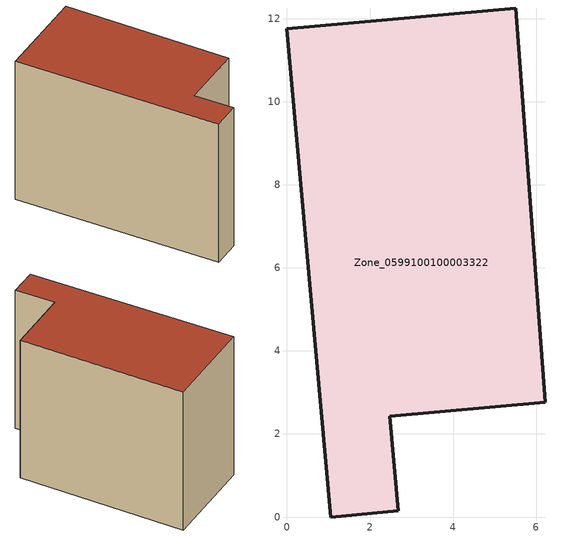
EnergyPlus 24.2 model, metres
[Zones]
Zone_0599100100003322
 floor ground (C_G): 0,11.76 5.51,12.26 6.21,2.77 2.47,2.43 2.68,0.14 1.06,0 z0
 wall outside (C_F): 5.51,12.26 0,11.76 1.06,0 2.68,0.14 2.47,2.43 6.21,2.77 5.51,12.26 z0:8.66
 roof outside (C_R): 0,11.76 1.06,0 2.68,0.14 2.47,2.43 6.21,2.77 5.51,12.26 z8.66
[BUILDING]
Pand.0599100100003322: North Axis=0; Terrain=City; Loads Convergence Tolerance Value=0.04; Temperature Convergence Tolerance Value=0.4; Solar Distribution=FullExterior; Maximum Number of Warmup Days=25; Minimum Number of Warmup Days=1
[Site:Location]
Rotterdam.The.Hague.AP_ZH_NLD Design_Conditions: Latitude=51.96; Longitude=4.45; Time Zone=1; Elevation=-4.5
[SITE:GROUNDTEMPERATURE:BUILDINGSURFACE]
18, 18, 18, 18, 18, 18, 18, 18, 18, 18, 18, 18
[MATERIAL] Thermal Absorptance=0.9; Solar Absorptance=0.7; Visible Absorptance=0.7
Name | Roughness | Thickness | Conductivity | Density | Specific Heat
G.TI.2006-2014 | MediumSmooth | 0.15 | 0.06 | 540 | 1210
F.TI.2006-2014 | Rough | 0.3 | 0.12 | 1920 | 840
R.TI.2006-2014 | MediumRough | 0.2 | 0.08 | 1500 | 1000
[CONSTRUCTION]
C_G: G.TI.2006-2014
C_F: F.TI.2006-2014
C_R: R.TI.2006-2014
[ZONE]
Zone_0599100100003322: Type=1; Multiplier=1; Ceiling Height=Autocalculate; Volume=Autocalculate; Floor Area=autocalculate; Part of Total Floor Area=Yes
[ZONEINFILTRATION:DESIGNFLOWRATE]
Infil_Zone_0599100100003322: Zone or ZoneList or Space or SpaceList=Zone_0599100100003322; Schedule=AlwaysOn; Design Flow Rate Calculation Method=Flow/Area; Flow Rate per Floor Area=0.0015; Constant Term Coefficient=1; Temperature Term Coefficient=0; Velocity Term Coefficient=0; Velocity Squared Term Coefficient=0
[HVACTEMPLATE:ZONE:IDEALLOADSAIRSYSTEM]
Zone_0599100100003322: Maximum Heating Supply Air Temperature=50; Minimum Cooling Supply Air Temperature=13; Maximum Heating Supply Air Humidity Ratio=0.0156; Minimum Cooling Supply Air Humidity Ratio=0.0077; Heating Limit=NoLimit; Cooling Limit=NoLimit; Dehumidification Control Type=ConstantSensibleHeatRatio; Cooling Sensible Heat Ratio=0.7; Dehumidification Setpoint=60; Humidification Control Type=None; Humidification Setpoint=30; Outdoor Air Method=None; Outdoor Air Flow Rate per Person=0.00944; Outdoor Air Flow Rate per Zone Floor Area=0; Outdoor Air Flow Rate per Zone=0; Demand Controlled Ventilation Type=None; Outdoor Air Economizer Type=NoEconomizer; Heat Recovery Type=None; Sensible Heat Recovery Effectiveness=0.7; Latent Heat Recovery Effectiveness=0.65
[ZONECONTROL:THERMOSTAT]
ThermostatControl_Zone_0599100100003322: Zone or ZoneList=Zone_0599100100003322; Control Type Schedule=DualSetpointControlType; Control 1=Thermostat_Zone_0599100100003322; Temperature Difference Between Cutout And Setpoint=0
[THERMOSTATSETPOINT:DUALSETPOINT]
Thermostat_Zone_0599100100003322: Heating Setpoint Temperature Schedule=HeatingSetpoint_Zone_0599100100003322; Cooling Setpoint Temperature Schedule=CoolingSetpoint_Zone_0599100100003322
[SCHEDULE:COMPACT]
HeatingSetpoint_Zone_0599100100003322: Through: 12/31, For: AllDays, Until: 24:00, 21
CoolingSetpoint_Zone_0599100100003322: Through: 12/31, For: AllDays, Until: 24:00, 24
DualSetpointControlType: Through: 12/31, For: AllDays, Until: 24:00, 4
AlwaysOn: Through: 12/31, For: AllDays, Until: 24:00, 1
